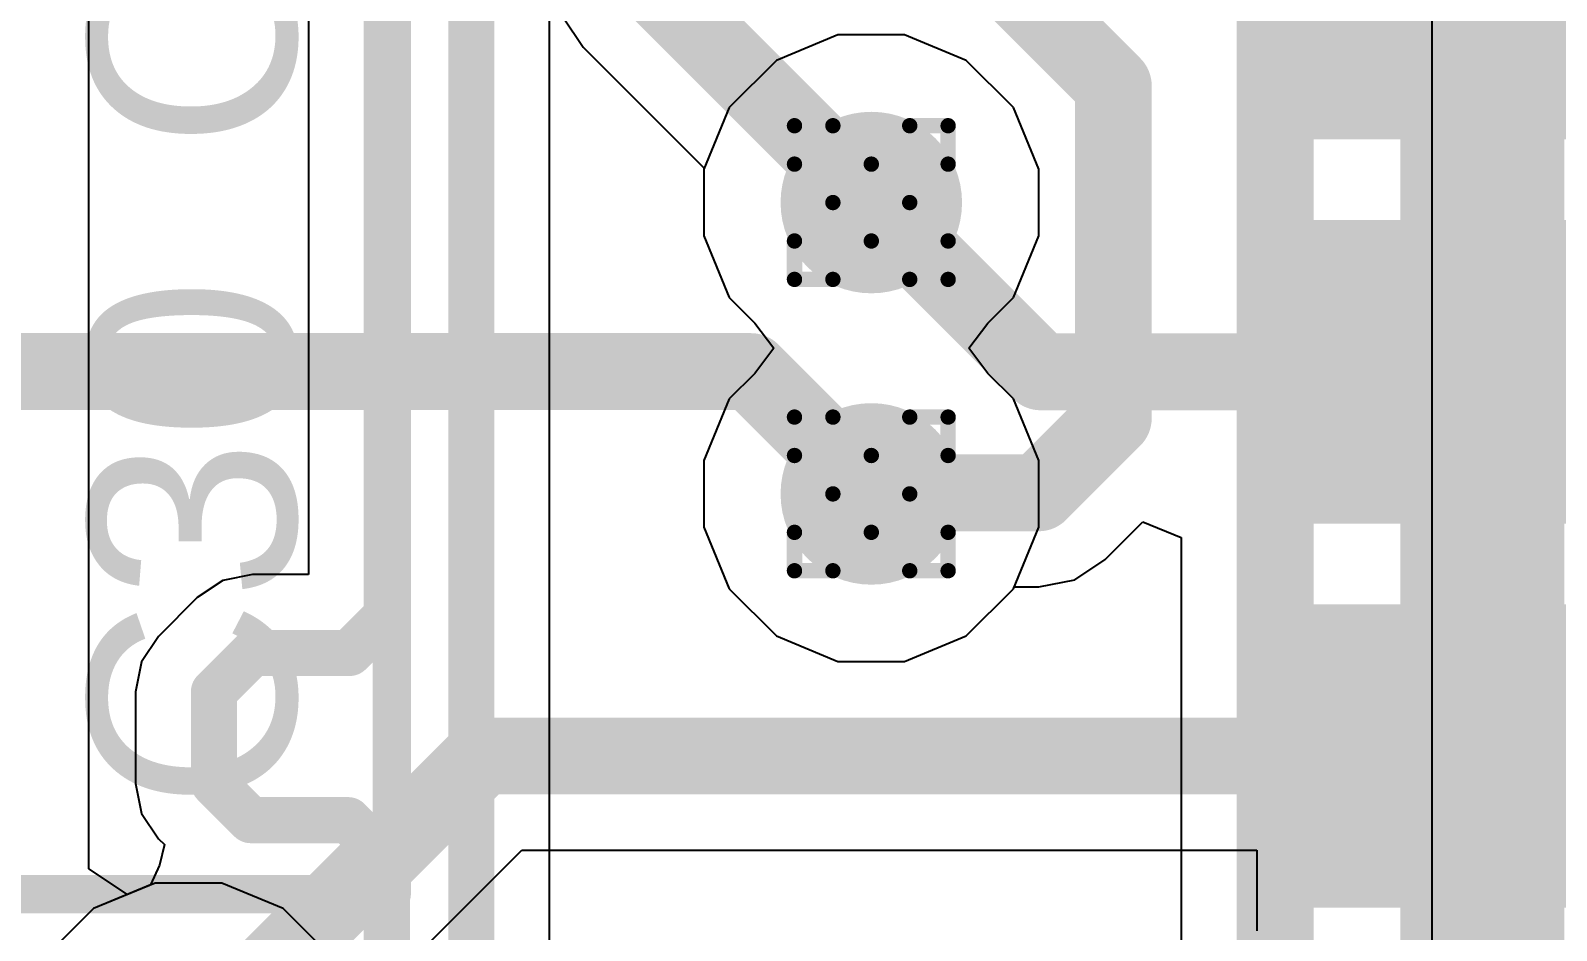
# Model space of a CAD drawing. Header units: inches. Extents: x -6 to 328, y -6 to 90.
# Drawn here: x 30.04 to 35.08, y 14.32 to 17.3 of the extents above; entities that cross this region are included whole.
import ezdxf

# ---------------------------------------------------------------- set-up
doc = ezdxf.new("R2010")
doc.units = ezdxf.units.IN
for name, color, linetype in [('Bottom Layer', 5, 'Continuous'), ('Bottom Paste', 16, 'Continuous'), ('Bottom Solder', 6, 'Continuous'), ('Drill Drawing', 1, 'Continuous'), ('GND', 76, 'Continuous'), ('PWR', 16, 'Continuous'), ('Top Layer', 1, 'Continuous'), ('Top Overlay', 2, 'Continuous'), ('Via Holes', 16, 'Continuous')]:
    doc.layers.add(name, color=color, linetype=linetype)
doc.styles.add('Arial', font='', dxfattribs={"height": 0.2})
doc.styles.get('Arial').set_extended_font_data('Arial')

# ---------------------------------------------------------------- blocks, each defined once
blk = doc.blocks.new('M55_7013242R_B_49')
at = {"layer": 'Bottom Layer'}
for points in [[(-2.305, 3.3), (-1.505, 3.3), (-1.505, 2.2), (-2.305, 2.2)], [(-1.035, 3.3), (-0.235, 3.3), (-0.235, 2.2), (-1.035, 2.2)], [(0.235, 3.3), (1.035, 3.3), (1.035, 2.2), (0.235, 2.2)]]:
    blk.add_hatch(color=5, dxfattribs=at).paths.add_polyline_path(points)
at = {"layer": 'Bottom Paste'}
for points in [[(-2.305, 3.3), (-1.505, 3.3), (-1.505, 2.2), (-2.305, 2.2)], [(-1.035, 3.3), (-0.235, 3.3), (-0.235, 2.2), (-1.035, 2.2)], [(0.235, 3.3), (1.035, 3.3), (1.035, 2.2), (0.235, 2.2)]]:
    blk.add_hatch(color=16, dxfattribs=at).paths.add_polyline_path(points)
at = {"layer": 'Bottom Solder'}
for points in [[(-2.4066, 3.4016), (-1.4034, 3.4016), (-1.4034, 2.0984), (-2.4066, 2.0984)], [(-1.1366, 3.4016), (-0.1334, 3.4016), (-0.1334, 2.0984), (-1.1366, 2.0984)], [(0.1334, 3.4016), (1.1366, 3.4016), (1.1366, 2.0984), (0.1334, 2.0984)]]:
    blk.add_hatch(color=6, dxfattribs=at).paths.add_polyline_path(points)

msp = doc.modelspace()

# ---------------------------------------------------------------- hatches: boundary and pattern name
at = {"layer": 'Bottom Layer'}
h = msp.add_hatch(color=5, dxfattribs=at)
edge = h.paths.add_edge_path()
edge.add_arc((32.8164, 16.7281), 0.3, 0, 360)
h = msp.add_hatch(color=5, dxfattribs=at)
edge = h.paths.add_edge_path()
edge.add_arc((32.8164, 15.765), 0.3, 0, 360)
at = {"layer": 'GND'}
h = msp.add_hatch(color=76, dxfattribs=at)
edge = h.paths.add_edge_path()
edge.add_arc((32.8164, 16.7281), 0.3, 0, 360)
h = msp.add_hatch(color=76, dxfattribs=at)
edge = h.paths.add_edge_path()
edge.add_arc((32.8164, 15.765), 0.3, 0, 360)
at = {"layer": 'PWR'}
h = msp.add_hatch(color=16, dxfattribs=at)
edge = h.paths.add_edge_path()
edge.add_arc((32.8164, 16.7281), 0.3, 0, 360)
h = msp.add_hatch(color=16, dxfattribs=at)
edge = h.paths.add_edge_path()
edge.add_arc((32.8164, 15.765), 0.3, 0, 360)
at = {"layer": 'Top Layer'}
h = msp.add_hatch(color=1, dxfattribs=at)
edge = h.paths.add_edge_path()
edge.add_arc((32.8164, 16.7281), 0.3, 0, 360)
h = msp.add_hatch(color=1, dxfattribs=at)
edge = h.paths.add_edge_path()
edge.add_arc((32.8164, 15.765), 0.3, 0, 360)
at = {"layer": 'Via Holes'}
h = msp.add_hatch(color=7, dxfattribs=at)
edge = h.paths.add_edge_path()
edge.add_arc((32.8164, 16.7281), 0.15, 0, 360)
h = msp.add_hatch(color=7, dxfattribs=at)
edge = h.paths.add_edge_path()
edge.add_arc((32.8164, 15.765), 0.15, 0, 360)

# ---------------------------------------------------------------- linework, layer by layer
at = {"layer": 'Bottom Layer'}
for p, q in [((31.1113, 14.0379), (31.6611, 14.5877)), ((31.6611, 14.5877), (34.0912, 14.5877)), ((34.0912, 14.5877), (34.0912, 14.3333)), ((34.0912, 14.3333), (34.0912, 14.3207))]:
    msp.add_line(p, q, dxfattribs=at)
for points in [[(32.8199, 16.7247, 0.254, 0.254, 0), (33.3761, 16.1685, 0.254, 0.254, 0)], [(29.3199, 16.1694, 0.254, 0.254, 0), (32.419, 16.1694, 0.254, 0.254, 0)], [(32.419, 16.1694, 0.254, 0.254, 0), (32.8164, 15.772, 0.254, 0.254, 0)], [(33.3761, 16.1685, 0.254, 0.254, 0), (34.819, 16.1685, 0.254, 0.254, 0)], [(32.8164, 15.765, 0.254, 0.254, 0), (32.8164, 15.772, 0.254, 0.254, 0)], [(30.5585, 13.9246, 0.254, 0.254, 0), (31.5324, 14.8985, 0.254, 0.254, 0)], [(31.5324, 14.8985, 0.254, 0.254, 0), (34.819, 14.8985, 0.254, 0.254, 0)]]:
    msp.add_lwpolyline(points, format="xyseb", dxfattribs=at)
for points in [[(32.7564, 16.7247, 0.127, 0.127, 1), (32.8834, 16.7247, 0.127, 0.127, 1)], [(32.3555, 16.1694, 0.127, 0.127, 1), (32.4825, 16.1694, 0.127, 0.127, 1)], [(32.3555, 16.1694, 0.127, 0.127, 1), (32.4825, 16.1694, 0.127, 0.127, 1)], [(33.3126, 16.1685, 0.127, 0.127, 1), (33.4396, 16.1685, 0.127, 0.127, 1)], [(33.3126, 16.1685, 0.127, 0.127, 1), (33.4396, 16.1685, 0.127, 0.127, 1)], [(34.7555, 16.1685, 0.127, 0.127, 1), (34.8825, 16.1685, 0.127, 0.127, 1)], [(32.7529, 15.772, 0.127, 0.127, 1), (32.8799, 15.772, 0.127, 0.127, 1)], [(32.7529, 15.772, 0.127, 0.127, 1), (32.8799, 15.772, 0.127, 0.127, 1)], [(32.7529, 15.765, 0.127, 0.127, 1), (32.8799, 15.765, 0.127, 0.127, 1)], [(31.4689, 14.8985, 0.127, 0.127, 1), (31.5959, 14.8985, 0.127, 0.127, 1)], [(31.4689, 14.8985, 0.127, 0.127, 1), (31.5959, 14.8985, 0.127, 0.127, 1)], [(34.7555, 14.8985, 0.127, 0.127, 1), (34.8825, 14.8985, 0.127, 0.127, 1)]]:
    msp.add_lwpolyline(points, format="xyseb", close=True, dxfattribs=at)
at = {"layer": 'Drill Drawing'}
for points in [[(32.5624, 16.8551, 0.0508, 0.0508, 0), (32.5624, 16.9821, 0.0508, 0.0508, 0)], [(32.5624, 16.9821, 0.0508, 0.0508, 0), (32.6894, 16.9821, 0.0508, 0.0508, 0)], [(32.6894, 16.9821, 0.0508, 0.0508, 0), (32.8164, 16.8551, 0.0508, 0.0508, 0)], [(32.8164, 16.8551, 0.0508, 0.0508, 0), (32.9434, 16.9821, 0.0508, 0.0508, 0)], [(32.9434, 16.9821, 0.0508, 0.0508, 0), (33.0704, 16.9821, 0.0508, 0.0508, 0)], [(33.0704, 16.8551, 0.0508, 0.0508, 0), (33.0704, 16.9821, 0.0508, 0.0508, 0)], [(32.5624, 16.8551, 0.0508, 0.0508, 0), (32.6894, 16.7281, 0.0508, 0.0508, 0)], [(32.9434, 16.7281, 0.0508, 0.0508, 0), (33.0704, 16.8551, 0.0508, 0.0508, 0)], [(32.5624, 16.6011, 0.0508, 0.0508, 0), (32.6894, 16.7281, 0.0508, 0.0508, 0)], [(32.9434, 16.7281, 0.0508, 0.0508, 0), (33.0704, 16.6011, 0.0508, 0.0508, 0)], [(32.5624, 16.4741, 0.0508, 0.0508, 0), (32.5624, 16.6011, 0.0508, 0.0508, 0)], [(32.6894, 16.4741, 0.0508, 0.0508, 0), (32.8164, 16.6011, 0.0508, 0.0508, 0)], [(32.8164, 16.6011, 0.0508, 0.0508, 0), (32.9434, 16.4741, 0.0508, 0.0508, 0)], [(33.0704, 16.4741, 0.0508, 0.0508, 0), (33.0704, 16.6011, 0.0508, 0.0508, 0)], [(32.5624, 16.4741, 0.0508, 0.0508, 0), (32.6894, 16.4741, 0.0508, 0.0508, 0)], [(32.9434, 16.4741, 0.0508, 0.0508, 0), (33.0704, 16.4741, 0.0508, 0.0508, 0)], [(32.5624, 15.892, 0.0508, 0.0508, 0), (32.5624, 16.019, 0.0508, 0.0508, 0)], [(32.5624, 16.019, 0.0508, 0.0508, 0), (32.6894, 16.019, 0.0508, 0.0508, 0)], [(32.6894, 16.019, 0.0508, 0.0508, 0), (32.8164, 15.892, 0.0508, 0.0508, 0)], [(32.8164, 15.892, 0.0508, 0.0508, 0), (32.9434, 16.019, 0.0508, 0.0508, 0)], [(32.9434, 16.019, 0.0508, 0.0508, 0), (33.0704, 16.019, 0.0508, 0.0508, 0)], [(33.0704, 15.892, 0.0508, 0.0508, 0), (33.0704, 16.019, 0.0508, 0.0508, 0)], [(32.5624, 15.892, 0.0508, 0.0508, 0), (32.6894, 15.765, 0.0508, 0.0508, 0)], [(32.9434, 15.765, 0.0508, 0.0508, 0), (33.0704, 15.892, 0.0508, 0.0508, 0)], [(32.5624, 15.638, 0.0508, 0.0508, 0), (32.6894, 15.765, 0.0508, 0.0508, 0)], [(32.9434, 15.765, 0.0508, 0.0508, 0), (33.0704, 15.638, 0.0508, 0.0508, 0)], [(32.5624, 15.511, 0.0508, 0.0508, 0), (32.5624, 15.638, 0.0508, 0.0508, 0)], [(32.6894, 15.511, 0.0508, 0.0508, 0), (32.8164, 15.638, 0.0508, 0.0508, 0)], [(32.8164, 15.638, 0.0508, 0.0508, 0), (32.9434, 15.511, 0.0508, 0.0508, 0)], [(33.0704, 15.511, 0.0508, 0.0508, 0), (33.0704, 15.638, 0.0508, 0.0508, 0)], [(32.5624, 15.511, 0.0508, 0.0508, 0), (32.6894, 15.511, 0.0508, 0.0508, 0)], [(32.9434, 15.511, 0.0508, 0.0508, 0), (33.0704, 15.511, 0.0508, 0.0508, 0)]]:
    msp.add_lwpolyline(points, format="xyseb", dxfattribs=at)
for points in [[(32.5497, 16.9821, 0.0254, 0.0254, 1), (32.5751, 16.9821, 0.0254, 0.0254, 1)], [(32.5497, 16.9821, 0.0254, 0.0254, 1), (32.5751, 16.9821, 0.0254, 0.0254, 1)], [(32.6767, 16.9821, 0.0254, 0.0254, 1), (32.7021, 16.9821, 0.0254, 0.0254, 1)], [(32.6767, 16.9821, 0.0254, 0.0254, 1), (32.7021, 16.9821, 0.0254, 0.0254, 1)], [(32.9307, 16.9821, 0.0254, 0.0254, 1), (32.9561, 16.9821, 0.0254, 0.0254, 1)], [(32.9307, 16.9821, 0.0254, 0.0254, 1), (32.9561, 16.9821, 0.0254, 0.0254, 1)], [(33.0577, 16.9821, 0.0254, 0.0254, 1), (33.0831, 16.9821, 0.0254, 0.0254, 1)], [(33.0577, 16.9821, 0.0254, 0.0254, 1), (33.0831, 16.9821, 0.0254, 0.0254, 1)], [(32.5497, 16.8551, 0.0254, 0.0254, 1), (32.5751, 16.8551, 0.0254, 0.0254, 1)], [(32.5497, 16.8551, 0.0254, 0.0254, 1), (32.5751, 16.8551, 0.0254, 0.0254, 1)], [(32.8037, 16.8551, 0.0254, 0.0254, 1), (32.8291, 16.8551, 0.0254, 0.0254, 1)], [(32.8037, 16.8551, 0.0254, 0.0254, 1), (32.8291, 16.8551, 0.0254, 0.0254, 1)], [(33.0577, 16.8551, 0.0254, 0.0254, 1), (33.0831, 16.8551, 0.0254, 0.0254, 1)], [(33.0577, 16.8551, 0.0254, 0.0254, 1), (33.0831, 16.8551, 0.0254, 0.0254, 1)], [(32.6767, 16.7281, 0.0254, 0.0254, 1), (32.7021, 16.7281, 0.0254, 0.0254, 1)], [(32.6767, 16.7281, 0.0254, 0.0254, 1), (32.7021, 16.7281, 0.0254, 0.0254, 1)], [(32.9307, 16.7281, 0.0254, 0.0254, 1), (32.9561, 16.7281, 0.0254, 0.0254, 1)], [(32.9307, 16.7281, 0.0254, 0.0254, 1), (32.9561, 16.7281, 0.0254, 0.0254, 1)], [(32.5497, 16.6011, 0.0254, 0.0254, 1), (32.5751, 16.6011, 0.0254, 0.0254, 1)], [(32.5497, 16.6011, 0.0254, 0.0254, 1), (32.5751, 16.6011, 0.0254, 0.0254, 1)], [(32.8037, 16.6011, 0.0254, 0.0254, 1), (32.8291, 16.6011, 0.0254, 0.0254, 1)], [(32.8037, 16.6011, 0.0254, 0.0254, 1), (32.8291, 16.6011, 0.0254, 0.0254, 1)], [(33.0577, 16.6011, 0.0254, 0.0254, 1), (33.0831, 16.6011, 0.0254, 0.0254, 1)], [(33.0577, 16.6011, 0.0254, 0.0254, 1), (33.0831, 16.6011, 0.0254, 0.0254, 1)], [(32.5497, 16.4741, 0.0254, 0.0254, 1), (32.5751, 16.4741, 0.0254, 0.0254, 1)], [(32.5497, 16.4741, 0.0254, 0.0254, 1), (32.5751, 16.4741, 0.0254, 0.0254, 1)], [(32.6767, 16.4741, 0.0254, 0.0254, 1), (32.7021, 16.4741, 0.0254, 0.0254, 1)], [(32.6767, 16.4741, 0.0254, 0.0254, 1), (32.7021, 16.4741, 0.0254, 0.0254, 1)], [(32.9307, 16.4741, 0.0254, 0.0254, 1), (32.9561, 16.4741, 0.0254, 0.0254, 1)], [(32.9307, 16.4741, 0.0254, 0.0254, 1), (32.9561, 16.4741, 0.0254, 0.0254, 1)], [(33.0577, 16.4741, 0.0254, 0.0254, 1), (33.0831, 16.4741, 0.0254, 0.0254, 1)], [(33.0577, 16.4741, 0.0254, 0.0254, 1), (33.0831, 16.4741, 0.0254, 0.0254, 1)], [(32.5497, 16.019, 0.0254, 0.0254, 1), (32.5751, 16.019, 0.0254, 0.0254, 1)], [(32.5497, 16.019, 0.0254, 0.0254, 1), (32.5751, 16.019, 0.0254, 0.0254, 1)], [(32.6767, 16.019, 0.0254, 0.0254, 1), (32.7021, 16.019, 0.0254, 0.0254, 1)], [(32.6767, 16.019, 0.0254, 0.0254, 1), (32.7021, 16.019, 0.0254, 0.0254, 1)], [(32.9307, 16.019, 0.0254, 0.0254, 1), (32.9561, 16.019, 0.0254, 0.0254, 1)], [(32.9307, 16.019, 0.0254, 0.0254, 1), (32.9561, 16.019, 0.0254, 0.0254, 1)], [(33.0577, 16.019, 0.0254, 0.0254, 1), (33.0831, 16.019, 0.0254, 0.0254, 1)], [(33.0577, 16.019, 0.0254, 0.0254, 1), (33.0831, 16.019, 0.0254, 0.0254, 1)], [(32.5497, 15.892, 0.0254, 0.0254, 1), (32.5751, 15.892, 0.0254, 0.0254, 1)], [(32.5497, 15.892, 0.0254, 0.0254, 1), (32.5751, 15.892, 0.0254, 0.0254, 1)], [(32.8037, 15.892, 0.0254, 0.0254, 1), (32.8291, 15.892, 0.0254, 0.0254, 1)], [(32.8037, 15.892, 0.0254, 0.0254, 1), (32.8291, 15.892, 0.0254, 0.0254, 1)], [(33.0577, 15.892, 0.0254, 0.0254, 1), (33.0831, 15.892, 0.0254, 0.0254, 1)], [(33.0577, 15.892, 0.0254, 0.0254, 1), (33.0831, 15.892, 0.0254, 0.0254, 1)], [(32.6767, 15.765, 0.0254, 0.0254, 1), (32.7021, 15.765, 0.0254, 0.0254, 1)], [(32.6767, 15.765, 0.0254, 0.0254, 1), (32.7021, 15.765, 0.0254, 0.0254, 1)], [(32.9307, 15.765, 0.0254, 0.0254, 1), (32.9561, 15.765, 0.0254, 0.0254, 1)], [(32.9307, 15.765, 0.0254, 0.0254, 1), (32.9561, 15.765, 0.0254, 0.0254, 1)], [(32.5497, 15.638, 0.0254, 0.0254, 1), (32.5751, 15.638, 0.0254, 0.0254, 1)], [(32.5497, 15.638, 0.0254, 0.0254, 1), (32.5751, 15.638, 0.0254, 0.0254, 1)], [(32.8037, 15.638, 0.0254, 0.0254, 1), (32.8291, 15.638, 0.0254, 0.0254, 1)], [(32.8037, 15.638, 0.0254, 0.0254, 1), (32.8291, 15.638, 0.0254, 0.0254, 1)], [(33.0577, 15.638, 0.0254, 0.0254, 1), (33.0831, 15.638, 0.0254, 0.0254, 1)], [(33.0577, 15.638, 0.0254, 0.0254, 1), (33.0831, 15.638, 0.0254, 0.0254, 1)], [(32.5497, 15.511, 0.0254, 0.0254, 1), (32.5751, 15.511, 0.0254, 0.0254, 1)], [(32.5497, 15.511, 0.0254, 0.0254, 1), (32.5751, 15.511, 0.0254, 0.0254, 1)], [(32.6767, 15.511, 0.0254, 0.0254, 1), (32.7021, 15.511, 0.0254, 0.0254, 1)], [(32.6767, 15.511, 0.0254, 0.0254, 1), (32.7021, 15.511, 0.0254, 0.0254, 1)], [(32.9307, 15.511, 0.0254, 0.0254, 1), (32.9561, 15.511, 0.0254, 0.0254, 1)], [(32.9307, 15.511, 0.0254, 0.0254, 1), (32.9561, 15.511, 0.0254, 0.0254, 1)], [(33.0577, 15.511, 0.0254, 0.0254, 1), (33.0831, 15.511, 0.0254, 0.0254, 1)], [(33.0577, 15.511, 0.0254, 0.0254, 1), (33.0831, 15.511, 0.0254, 0.0254, 1)]]:
    msp.add_lwpolyline(points, format="xyseb", close=True, dxfattribs=at)
at = {"layer": 'GND'}
for p, q in [((32.7062, 17.2821), (32.5026, 17.1978)), ((32.9266, 17.2821), (32.7062, 17.2821)), ((33.1302, 17.1978), (32.9266, 17.2821)), ((32.5026, 17.1978), (32.3468, 17.0419)), ((33.2861, 17.0419), (33.1302, 17.1978)), ((32.3468, 17.0419), (32.2624, 16.8383)), ((33.3704, 16.8383), (33.2861, 17.0419)), ((32.2624, 16.8383), (32.2624, 16.6179)), ((33.3704, 16.6179), (33.3704, 16.8383)), ((32.2624, 16.6179), (32.3468, 16.4143)), ((33.2861, 16.4143), (33.3704, 16.6179)), ((32.3468, 16.4143), (32.4315, 16.3295)), ((33.2013, 16.3295), (33.2861, 16.4143)), ((32.4315, 16.3295), (32.4937, 16.2466)), ((33.1392, 16.2466), (33.2013, 16.3295)), ((32.4937, 16.2466), (32.4315, 16.1636)), ((33.2013, 16.1636), (33.1392, 16.2466)), ((32.4315, 16.1636), (32.3468, 16.0789)), ((33.2861, 16.0789), (33.2013, 16.1636)), ((32.3468, 16.0789), (32.2624, 15.8752)), ((33.3704, 15.8752), (33.2861, 16.0789)), ((32.2624, 15.8752), (32.2624, 15.6548)), ((33.3704, 15.6548), (33.3704, 15.8752)), ((32.2624, 15.6548), (32.3468, 15.4512)), ((33.2861, 15.4512), (33.3704, 15.6548)), ((32.3468, 15.4512), (32.5026, 15.2954)), ((33.1302, 15.2954), (33.2861, 15.4512)), ((32.5026, 15.2954), (32.7062, 15.211)), ((32.9266, 15.211), (33.1302, 15.2954)), ((32.7062, 15.211), (32.9266, 15.211)), ((30.4484, 14.4786), (30.2447, 14.3943)), ((30.6687, 14.4786), (30.4484, 14.4786)), ((30.8724, 14.3943), (30.6687, 14.4786)), ((30.2447, 14.3943), (30.0889, 14.2384)), ((31.0282, 14.2384), (30.8724, 14.3943))]:
    msp.add_line(p, q, dxfattribs=at)
at = {"layer": 'PWR'}
for p, q in [((30.23, 14.5256), (30.23, 19.3509)), ((31.7961, 17.3424), (31.8634, 17.2416)), ((31.8634, 17.2416), (32.2637, 16.8414)), ((32.2637, 16.8414), (32.2624, 16.8383)), ((32.2624, 16.8383), (32.2624, 16.6179)), ((32.2624, 16.6179), (32.3468, 16.4143)), ((32.3468, 16.4143), (32.4315, 16.3295)), ((32.4315, 16.3295), (32.4937, 16.2466)), ((32.4937, 16.2466), (32.4315, 16.1636)), ((32.4315, 16.1636), (32.3468, 16.0789)), ((32.3468, 16.0789), (32.2624, 15.8752)), ((32.2624, 15.8752), (32.2624, 15.6548)), ((32.2624, 15.6548), (32.3468, 15.4512)), ((33.5897, 15.5487), (33.714, 15.6731)), ((33.714, 15.6731), (33.841, 15.6205)), ((33.841, 15.6205), (33.841, 9.9588)), ((33.4888, 15.4814), (33.5897, 15.5487)), ((32.3468, 15.4512), (32.5026, 15.2954)), ((33.1302, 15.2954), (33.2861, 15.4512)), ((33.2861, 15.4512), (33.2888, 15.4577)), ((33.2888, 15.4577), (33.3699, 15.4577)), ((33.3699, 15.4577), (33.4888, 15.4814)), ((32.5026, 15.2954), (32.7062, 15.211)), ((32.9266, 15.211), (33.1302, 15.2954)), ((32.7062, 15.211), (32.9266, 15.211)), ((30.357, 14.4408), (30.23, 14.5256)), ((30.4484, 14.4786), (30.357, 14.4408)), ((30.6687, 14.4786), (30.4484, 14.4786)), ((30.8724, 14.3943), (30.6687, 14.4786)), ((31.0282, 14.2384), (30.8724, 14.3943))]:
    msp.add_line(p, q, dxfattribs=at)
for points in [[(34.7561, 9.3152, 0.381, 0.381, 0), (34.7561, 19.4751, 0.381, 0.381, 0)], [(34.1518, 9.8301, 0.254, 0.254, 0), (34.1518, 19.4968, 0.254, 0.254, 0)], [(32.615, 18.1161, 0.254, 0.254, 0), (33.6164, 17.1147, 0.254, 0.254, 0)], [(32.0832, 17.4614, 0.254, 0.254, 0), (32.8164, 16.7281, 0.254, 0.254, 0)], [(33.6164, 16.015, 0.254, 0.254, 0), (33.6164, 17.1147, 0.254, 0.254, 0)], [(33.3699, 15.7685, 0.254, 0.254, 0), (33.6164, 16.015, 0.254, 0.254, 0)], [(32.8164, 15.765, 0.254, 0.254, 0), (32.8199, 15.7685, 0.254, 0.254, 0)], [(32.8199, 15.7685, 0.254, 0.254, 0), (33.3699, 15.7685, 0.254, 0.254, 0)]]:
    msp.add_lwpolyline(points, format="xyseb", dxfattribs=at)
for points in [[(33.5529, 17.1147, 0.127, 0.127, 1), (33.6799, 17.1147, 0.127, 0.127, 1)], [(33.5529, 17.1147, 0.127, 0.127, 1), (33.6799, 17.1147, 0.127, 0.127, 1)], [(32.7529, 16.7281, 0.127, 0.127, 1), (32.8799, 16.7281, 0.127, 0.127, 1)], [(33.5529, 16.015, 0.127, 0.127, 1), (33.6799, 16.015, 0.127, 0.127, 1)], [(33.5529, 16.015, 0.127, 0.127, 1), (33.6799, 16.015, 0.127, 0.127, 1)], [(32.7529, 15.765, 0.127, 0.127, 1), (32.8799, 15.765, 0.127, 0.127, 1)], [(32.7564, 15.7685, 0.127, 0.127, 1), (32.8834, 15.7685, 0.127, 0.127, 1)], [(32.7564, 15.7685, 0.127, 0.127, 1), (32.8834, 15.7685, 0.127, 0.127, 1)], [(33.3064, 15.7685, 0.127, 0.127, 1), (33.4334, 15.7685, 0.127, 0.127, 1)], [(33.3064, 15.7685, 0.127, 0.127, 1), (33.4334, 15.7685, 0.127, 0.127, 1)]]:
    msp.add_lwpolyline(points, format="xyseb", close=True, dxfattribs=at)
at = {"layer": 'Top Layer'}
for p, q in [((31.753, 11.9432), (31.753, 22.2967)), ((30.9556, 22.0737), (30.9556, 15.4981)), ((34.67, 19.9362), (34.67, 10.985)), ((32.7062, 17.2821), (32.5026, 17.1978)), ((32.9266, 17.2821), (32.7062, 17.2821)), ((33.1302, 17.1978), (32.9266, 17.2821)), ((32.5026, 17.1978), (32.3468, 17.0419)), ((33.2861, 17.0419), (33.1302, 17.1978)), ((32.3468, 17.0419), (32.2624, 16.8383)), ((33.3704, 16.8383), (33.2861, 17.0419)), ((32.2624, 16.8383), (32.2624, 16.6179)), ((33.3704, 16.6179), (33.3704, 16.8383)), ((32.2624, 16.6179), (32.3468, 16.4143)), ((33.2861, 16.4143), (33.3704, 16.6179)), ((32.3468, 16.4143), (32.4315, 16.3295)), ((33.2013, 16.3295), (33.2861, 16.4143)), ((32.4315, 16.3295), (32.4937, 16.2466)), ((33.1392, 16.2466), (33.2013, 16.3295)), ((32.4937, 16.2466), (32.4315, 16.1636)), ((33.2013, 16.1636), (33.1392, 16.2466)), ((32.4315, 16.1636), (32.3468, 16.0789)), ((33.2861, 16.0789), (33.2013, 16.1636)), ((32.3468, 16.0789), (32.2624, 15.8752)), ((33.3704, 15.8752), (33.2861, 16.0789)), ((32.2624, 15.8752), (32.2624, 15.6548)), ((33.3704, 15.6548), (33.3704, 15.8752)), ((32.2624, 15.6548), (32.3468, 15.4512)), ((33.2861, 15.4512), (33.3704, 15.6548)), ((30.7711, 15.4981), (30.672, 15.4784)), ((30.9556, 15.4981), (30.7711, 15.4981)), ((30.672, 15.4784), (30.588, 15.4223)), ((32.3468, 15.4512), (32.5026, 15.2954)), ((33.1302, 15.2954), (33.2861, 15.4512)), ((30.588, 15.4223), (30.46, 15.2942)), ((30.46, 15.2942), (30.4038, 15.2102)), ((32.5026, 15.2954), (32.7062, 15.211)), ((32.9266, 15.211), (33.1302, 15.2954)), ((30.4038, 15.2102), (30.3841, 15.1111)), ((32.7062, 15.211), (32.9266, 15.211)), ((30.3841, 15.1111), (30.3841, 14.8082)), ((30.3841, 14.8082), (30.4038, 14.7091)), ((30.4038, 14.7091), (30.46, 14.625)), ((30.46, 14.625), (30.4794, 14.6056)), ((30.4794, 14.6056), (30.4629, 14.5382)), ((30.4629, 14.5382), (30.4331, 14.4723)), ((30.4331, 14.4723), (30.2447, 14.3943)), ((30.2447, 14.3943), (30.0889, 14.2384))]:
    msp.add_line(p, q, dxfattribs=at)
for points in [[(31.494, 11.9432, 0.1524, 0.1524, 0), (31.494, 22.2967, 0.1524, 0.1524, 0)], [(31.2146, 15.3625, 0.1524, 0.1524, 0), (31.2146, 22.1809, 0.1524, 0.1524, 0)], [(34.9807, 10.2914, 0.254, 0.254, 0), (34.9807, 20.0649, 0.254, 0.254, 0)], [(31.0912, 15.2392, 0.1524, 0.1524, 0), (31.2146, 15.3625, 0.1524, 0.1524, 0)], [(30.6431, 15.1111, 0.1524, 0.1524, 0), (30.7711, 15.2392, 0.1524, 0.1524, 0)], [(30.7711, 15.2392, 0.1524, 0.1524, 0), (31.0912, 15.2392, 0.1524, 0.1524, 0)], [(30.6431, 14.8082, 0.1524, 0.1524, 0), (30.6431, 15.1111, 0.1524, 0.1524, 0)], [(30.6431, 14.8082, 0.1524, 0.1524, 0), (30.7646, 14.6866, 0.1524, 0.1524, 0)], [(30.7646, 14.6866, 0.1524, 0.1524, 0), (31.0867, 14.6866, 0.1524, 0.1524, 0)], [(31.0867, 14.6866, 0.1524, 0.1524, 0), (31.2146, 14.5588, 0.1524, 0.1524, 0)], [(31.2146, 12.059, 0.1524, 0.1524, 0), (31.2146, 14.5588, 0.1524, 0.1524, 0)]]:
    msp.add_lwpolyline(points, format="xyseb", dxfattribs=at)
for points in [[(31.1765, 15.3625, 0.0762, 0.0762, 1), (31.2527, 15.3625, 0.0762, 0.0762, 1)], [(31.1765, 15.3625, 0.0762, 0.0762, 1), (31.2527, 15.3625, 0.0762, 0.0762, 1)], [(30.733, 15.2392, 0.0762, 0.0762, 1), (30.8092, 15.2392, 0.0762, 0.0762, 1)], [(30.733, 15.2392, 0.0762, 0.0762, 1), (30.8092, 15.2392, 0.0762, 0.0762, 1)], [(31.0531, 15.2392, 0.0762, 0.0762, 1), (31.1293, 15.2392, 0.0762, 0.0762, 1)], [(31.0531, 15.2392, 0.0762, 0.0762, 1), (31.1293, 15.2392, 0.0762, 0.0762, 1)], [(30.605, 15.1111, 0.0762, 0.0762, 1), (30.6812, 15.1111, 0.0762, 0.0762, 1)], [(30.605, 15.1111, 0.0762, 0.0762, 1), (30.6812, 15.1111, 0.0762, 0.0762, 1)], [(30.605, 14.8082, 0.0762, 0.0762, 1), (30.6812, 14.8082, 0.0762, 0.0762, 1)], [(30.605, 14.8082, 0.0762, 0.0762, 1), (30.6812, 14.8082, 0.0762, 0.0762, 1)], [(30.7265, 14.6866, 0.0762, 0.0762, 1), (30.8027, 14.6866, 0.0762, 0.0762, 1)], [(30.7265, 14.6866, 0.0762, 0.0762, 1), (30.8027, 14.6866, 0.0762, 0.0762, 1)], [(31.0486, 14.6866, 0.0762, 0.0762, 1), (31.1248, 14.6866, 0.0762, 0.0762, 1)], [(31.0486, 14.6866, 0.0762, 0.0762, 1), (31.1248, 14.6866, 0.0762, 0.0762, 1)], [(31.1765, 14.5588, 0.0762, 0.0762, 1), (31.2527, 14.5588, 0.0762, 0.0762, 1)], [(31.1765, 14.5588, 0.0762, 0.0762, 1), (31.2527, 14.5588, 0.0762, 0.0762, 1)]]:
    msp.add_lwpolyline(points, format="xyseb", close=True, dxfattribs=at)
at = {"layer": 'Top Overlay'}
for points in [[(31.2308, 14.4422, 0.127, 0.127, 0), (31.2308, 18.9888, 0.127, 0.127, 0)], [(28.8535, 14.4422, 0.127, 0.127, 0), (31.2308, 14.4422, 0.127, 0.127, 0)]]:
    msp.add_lwpolyline(points, format="xyseb", dxfattribs=at)
msp.add_lwpolyline([(31.199, 14.4422, 0.0635, 0.0635, 1), (31.2625, 14.4422, 0.0635, 0.0635, 1)], format="xyseb", close=True, dxfattribs=at)
msp.add_lwpolyline([(31.199, 14.4422, 0.0635, 0.0635, 1), (31.2625, 14.4422, 0.0635, 0.0635, 1)], format="xyseb", close=True, dxfattribs=at)

# ---------------------------------------------------------------- block references
at = {"rotation": 270}
msp.add_blockref('M55_7013242R_B_49', (32.069, 15.5335), dxfattribs=at)

# ---------------------------------------------------------------- texts
at = {"layer": 'Top Overlay', "style": 'Arial'}
for s, p in [('C29', (30.9132, 16.9063)), ('C30', (30.9132, 14.7219))]:
    msp.add_text(s, height=0.6858, rotation=90, dxfattribs=at).set_placement(p)

doc.saveas('drawing.dxf')
